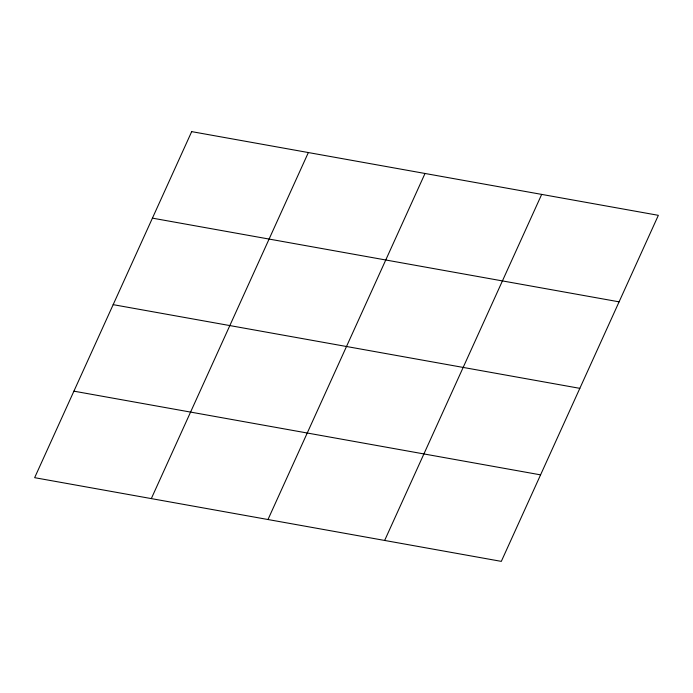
<?xml version="1.0" encoding="UTF-8"?>
<svg xmlns="http://www.w3.org/2000/svg" width="693" height="693" viewBox="0 0 693 693"><rect width="100%" height="100%" fill="white"/><g stroke="black" fill="none" stroke-linecap="round" stroke-linejoin="round"><path stroke-width="1.04" d="M151.317 498.596L308.35 152.555M267.983 519.525L425.017 173.475M384.65 540.445L541.683 194.404M152.425 218.139L619.092 301.836M113.167 304.651L579.833 388.349M73.908 391.164L540.575 474.861M191.684 131.627L34.65 477.676L501.316 561.373L658.35 215.324L191.684 131.627"/></g></svg>
